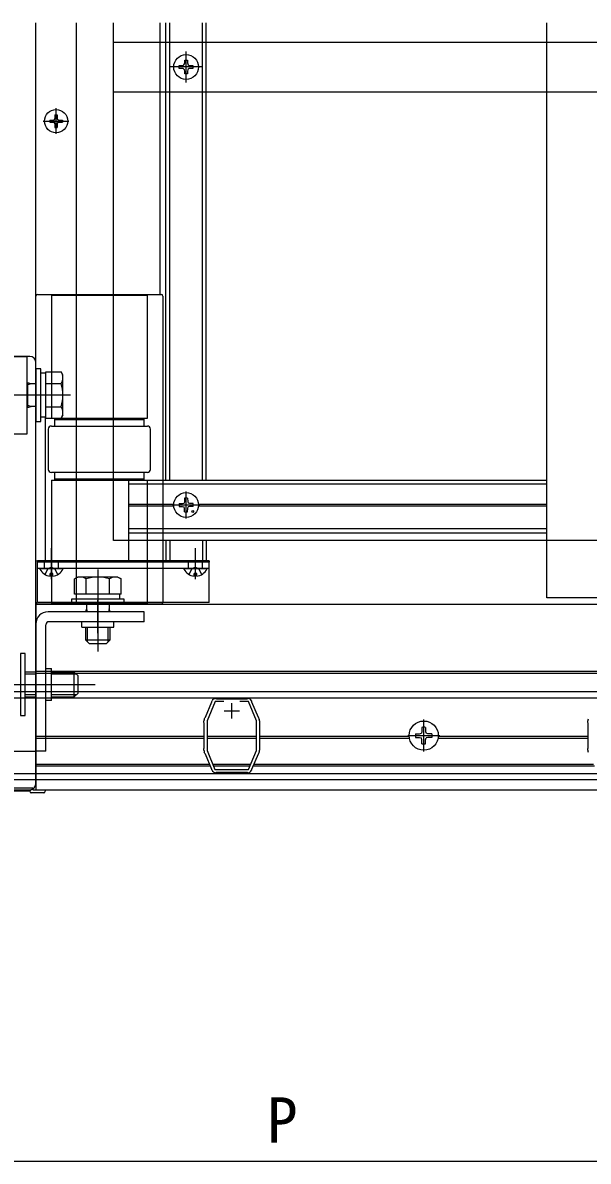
# Model space of a CAD drawing. Units: millimetres, scale not verified. Extents: x -875 to 875, y -1304 to 1296.
# Drawn here: x 39.3 to 222, y -952.5 to -584.7 of the extents above; entities that cross this region are included whole.
import ezdxf
from ezdxf.enums import TextEntityAlignment as Align

# ---------------------------------------------------------------- set-up
doc = ezdxf.new("R2010")
doc.units = ezdxf.units.MM
doc.header["$LTSCALE"] = 8
for name, color, linetype in [('0-3_YKK_11', 7, 'Continuous'), ('0-4_YKK_12', 2, 'Continuous'), ('0-5_YKK_13', 4, 'Continuous'), ('0-6_YKK_D', 6, 'Continuous'), ('0-8_YSS_K', 3, 'Continuous')]:
    doc.layers.add(name, color=color, linetype=linetype)
doc.styles.add('ＭＳ ゴシック', font='')
doc.styles.get('ＭＳ ゴシック').set_extended_font_data('MS Gothic')

msp = doc.modelspace()

# ---------------------------------------------------------------- linework, layer by layer
at = {"layer": '0-3_YKK_11'}
for p, q in [((106.845, -809.516), (106.845, -804.516)), ((104.345, -807.016), (109.345, -807.016))]:
    msp.add_line(p, q, dxfattribs=at)
for points in [[(97.962, -809.717), (98.163, -809.24), (98.26, -809.138), (98.357, -809.035), (100.436, -804.091), (100.442, -803.954), (100.458, -803.799)], [(104.255, -804.016), (101.443, -804.016), (98.845, -810.198), (98.845, -819.834), (101.401, -825.916), (112.29, -825.916), (114.845, -819.835), (114.845, -810.198), (112.247, -804.016), (109.435, -804.016)], [(101.625, -803.024), (101.774, -803.069), (101.902, -803.116), (111.788, -803.116), (111.917, -803.069), (112.065, -803.024)], [(113.233, -803.799), (113.248, -803.954), (113.255, -804.091), (115.333, -809.035), (115.431, -809.138), (115.528, -809.24), (115.728, -809.717)], [(97.845, -819.734), (97.845, -819.216), (97.895, -819.084), (97.945, -818.952), (97.945, -811.081), (97.895, -810.948), (97.845, -810.816), (97.845, -810.298)], [(115.845, -810.298), (115.845, -810.816), (115.795, -810.948), (115.745, -811.081), (115.745, -818.952), (115.795, -819.084), (115.845, -819.216), (115.845, -819.734)], [(221.845, -819.734), (221.845, -819.216), (221.895, -819.084), (221.945, -818.952), (221.945, -811.081), (221.895, -810.948), (221.845, -810.816), (221.845, -810.298)], [(100.458, -826.233), (100.442, -826.078), (100.436, -825.941), (98.357, -820.997), (98.26, -820.895), (98.163, -820.792), (97.962, -820.315)], [(115.728, -820.315), (115.528, -820.792), (115.431, -820.895), (115.333, -820.997), (113.255, -825.941), (113.248, -826.078), (113.233, -826.233)], [(111.788, -826.916), (101.902, -826.916), (101.774, -826.963), (101.625, -827.009)], [(112.065, -827.009), (111.917, -826.963), (111.788, -826.916)]]:
    msp.add_lwpolyline(points, dxfattribs=at)
for centre, start, end in [((101.775, -804.516), 95.73914, 151.44347), ((111.915, -804.516), 28.55592, 84.26083), ((99.345, -810.298), 157.21234, 180.00008), ((114.345, -810.298), 360, 22.78773), ((223.345, -810.298), 157.21234, 180.00008), ((99.345, -819.734), 179.99998, 202.78771), ((114.345, -819.734), 337.21255, 0.00006), ((223.345, -819.734), 179.99998, 202.78771), ((101.775, -825.516), 208.55565, 264.26079), ((111.915, -825.516), 275.73925, 331.44438)]:
    msp.add_arc(centre, 1.5, start, end, dxfattribs=at)
at = {"layer": '0-4_YKK_12'}
for p, q in [((43.595, -820.016), (43.595, -584.736)), ((56.595, -584.742), (56.595, -772.516)), ((83.595, -584.753), (83.595, -672.516)), ((85.595, -732.516), (85.595, -584.754)), ((86.795, -732.516), (86.795, -584.754)), ((97.395, -732.516), (97.395, -584.759)), ((98.595, -732.516), (98.595, -584.759)), ((208.595, -770.516), (208.595, -584.805)), ((50.095, -620.666), (50.095, -612.366)), ((45.945, -616.516), (54.245, -616.516)), ((54.795, -705.016), (28.295, -705.016)), ((73.595, -758.516), (73.595, -732.516)), ((73.595, -732.516), (208.595, -732.516)), ((73.595, -733.716), (208.595, -733.716)), ((92.095, -744.916), (92.095, -736.116)), ((73.595, -740.216), (88.106, -740.216)), ((73.595, -740.816), (88.106, -740.816)), ((87.695, -740.516), (96.495, -740.516)), ((96.084, -740.216), (208.595, -740.216)), ((96.084, -740.816), (208.595, -740.816)), ((73.595, -748.116), (208.595, -748.116)), ((73.595, -749.516), (208.595, -749.516)), ((85.595, -752.016), (85.595, -758.516)), ((86.795, -752.016), (86.795, -758.516)), ((97.395, -752.016), (97.395, -758.516)), ((98.595, -752.016), (98.595, -758.516)), ((48.595, -764.516), (48.595, -754.516)), ((95.095, -764.516), (95.095, -754.516)), ((43.595, -758.516), (73.595, -758.516)), ((63.595, -761.316), (63.595, -787.816)), ((63.595, -781.949), (63.595, -771.252)), ((273.595, -770.516), (208.595, -770.516)), ((43.595, -772.516), (43.595, -832.516)), ((43.595, -772.516), (56.595, -772.516)), ((43.595, -772.516), (666.095, -772.516)), ((43.595, -794.216), (354.845, -794.216)), ((43.595, -794.816), (354.845, -794.816)), ((27.79, -798.516), (62.751, -798.516)), ((168.845, -820.19), (168.845, -809.832)), ((168.845, -820.19), (168.845, -809.832)), ((43.595, -815.216), (97.945, -815.216)), ((43.595, -815.816), (97.945, -815.816)), ((98.845, -815.216), (114.845, -815.216)), ((98.845, -815.816), (114.845, -815.816)), ((115.745, -815.216), (164.141, -815.216)), ((115.745, -815.816), (164.206, -815.816)), ((163.666, -815.011), (174.024, -815.011)), ((163.666, -815.011), (174.024, -815.011)), ((173.484, -815.816), (221.945, -815.816)), ((173.549, -815.216), (221.945, -815.216)), ((26.622, -820.016), (43.595, -820.016)), ((43.595, -824.216), (99.711, -824.216)), ((43.595, -824.816), (99.963, -824.816)), ((100.687, -824.216), (113.004, -824.216)), ((100.939, -824.816), (112.752, -824.816)), ((113.728, -824.816), (223.963, -824.816)), ((113.98, -824.216), (223.711, -824.216)), ((43.595, -832.516), (354.845, -832.516))]:
    msp.add_line(p, q, dxfattribs=at)
for points in [[(34.595, -800.816), (34.595, -829.216), (43.595, -829.216), (354.845, -829.216)], [(34.595, -800.816), (43.595, -800.816), (354.845, -800.816)], [(34.595, -802.816), (43.595, -802.816), (354.845, -802.816)], [(34.595, -827.216), (43.595, -827.216), (354.845, -827.216)]]:
    msp.add_lwpolyline(points, dxfattribs=at)
at = {"layer": '0-5_YKK_13'}
for p, q in [((68.595, -752.016), (68.595, -584.747)), ((92.095, -604.016), (92.095, -594.016)), ((97.095, -599.016), (87.095, -599.016)), ((90.775, -599.456), (89.895, -599.456)), ((93.415, -598.576), (94.295, -598.576)), ((48.045, -616.166), (48.045, -616.866)), ((48.045, -616.166), (49.245, -616.166)), ((48.045, -616.866), (49.245, -616.866)), ((49.745, -614.466), (50.445, -614.466)), ((49.745, -614.466), (49.745, -615.666)), ((49.745, -617.366), (49.745, -618.566)), ((50.445, -614.466), (50.445, -615.666)), ((50.445, -617.366), (50.445, -618.566)), ((50.945, -616.166), (52.145, -616.166)), ((50.945, -616.866), (52.145, -616.866)), ((52.145, -616.166), (52.145, -616.866)), ((49.745, -618.566), (50.445, -618.566)), ((43.595, -772.016), (43.595, -673.016)), ((44.095, -672.516), (84.095, -672.516)), ((48.595, -672.516), (48.595, -712.516)), ((79.595, -672.816), (48.595, -672.816)), ((79.595, -712.516), (79.595, -672.516)), ((84.595, -673.016), (84.595, -772.016)), ((41.599, -692.516), (-14.409, -692.516)), ((-13.605, -692.516), (40.795, -692.516)), ((40.795, -717.516), (40.795, -692.516)), ((43.595, -830.52), (43.595, -694.512)), ((45.195, -712.066), (45.195, -697.966)), ((46.795, -697.966), (45.195, -697.966)), ((46.795, -697.511), (51.715, -697.511)), ((46.795, -712.522), (46.795, -697.511)), ((52.295, -698.516), (51.715, -697.511)), ((52.295, -711.516), (52.295, -698.516)), ((40.895, -701.016), (40.795, -701.016)), ((40.795, -701.664), (40.895, -701.664)), ((40.895, -701.016), (40.895, -709.016)), ((42.018, -701.34), (40.895, -701.016)), ((42.018, -701.34), (40.895, -701.664)), ((43.595, -701.34), (42.018, -701.34)), ((46.795, -709.016), (46.795, -701.016)), ((46.795, -701.263), (51.715, -701.263)), ((40.795, -708.368), (40.895, -708.368)), ((40.795, -709.016), (40.895, -709.016)), ((42.018, -708.692), (40.895, -708.368)), ((40.895, -709.016), (42.018, -708.692)), ((43.595, -708.692), (42.018, -708.692)), ((46.795, -708.769), (51.715, -708.769)), ((45.195, -712.066), (46.795, -712.066)), ((46.795, -712.522), (51.715, -712.522)), ((48.595, -712.516), (79.595, -712.516)), ((49.595, -712.516), (49.595, -715.016)), ((78.595, -713.016), (49.595, -713.016)), ((52.295, -711.516), (51.715, -712.522)), ((78.595, -715.016), (78.595, -712.516)), ((47.595, -716.016), (47.595, -729.016)), ((48.595, -715.016), (79.595, -715.016)), ((80.595, -729.016), (80.595, -716.016)), ((-13.605, -717.516), (40.795, -717.516)), ((79.595, -730.016), (48.595, -730.016)), ((49.595, -730.016), (49.595, -732.516)), ((78.595, -732.516), (78.595, -730.016)), ((48.595, -732.516), (48.595, -772.516)), ((48.595, -732.516), (79.595, -732.516)), ((49.595, -732.016), (78.595, -732.016)), ((79.595, -772.516), (79.595, -732.516)), ((91.595, -738.271), (91.576, -739.379)), ((92.595, -738.271), (92.615, -739.379)), ((89.85, -740.016), (90.958, -739.997)), ((89.85, -741.016), (90.958, -741.035)), ((90.958, -739.997), (91.475, -739.896)), ((90.958, -741.035), (91.475, -741.136)), ((91.576, -739.379), (91.475, -739.896)), ((91.576, -741.653), (91.475, -741.136)), ((91.595, -742.761), (91.576, -741.653)), ((92.595, -742.761), (92.615, -741.653)), ((92.615, -739.379), (92.715, -739.896)), ((92.615, -741.653), (92.715, -741.136)), ((93.232, -739.997), (92.715, -739.896)), ((93.232, -741.035), (92.715, -741.136)), ((94.34, -740.016), (93.232, -739.997)), ((94.34, -741.016), (93.232, -741.035)), ((623.595, -752.016), (68.595, -752.016)), ((48.595, -764.016), (48.595, -755.516)), ((95.095, -764.016), (95.095, -755.516)), ((99.595, -758.516), (44.095, -758.516)), ((44.095, -758.516), (44.095, -759.016)), ((44.095, -772.016), (44.095, -759.016)), ((99.595, -759.016), (44.095, -759.016)), ((99.595, -761.016), (44.095, -761.016)), ((45, -761.016), (52.191, -761.016)), ((46.345, -759.016), (46.345, -758.516)), ((46.345, -761.016), (46.345, -759.016)), ((46.545, -762.982), (47.45, -761.167)), ((48.595, -760.558), (47.45, -761.167)), ((48.595, -760.558), (49.74, -761.167)), ((50.645, -762.982), (49.74, -761.167)), ((50.845, -759.016), (50.845, -758.516)), ((50.845, -761.016), (50.845, -759.016)), ((91.5, -761.016), (98.691, -761.016)), ((92.845, -759.016), (92.845, -758.516)), ((92.845, -761.016), (92.845, -759.016)), ((93.045, -762.982), (93.95, -761.167)), ((95.095, -760.558), (93.95, -761.167)), ((95.095, -760.558), (96.24, -761.167)), ((97.145, -762.982), (96.24, -761.167)), ((97.345, -759.016), (97.345, -758.516)), ((97.345, -761.016), (97.345, -759.016)), ((99.595, -758.516), (99.595, -759.016)), ((99.595, -772.016), (99.595, -759.016)), ((48.17, -763.495), (48.17, -762.616)), ((57.095, -763.816), (56.09, -764.397)), ((56.09, -769.316), (56.09, -764.397)), ((70.095, -763.816), (57.095, -763.816)), ((59.842, -769.316), (59.842, -764.397)), ((67.348, -769.316), (67.348, -764.397)), ((70.095, -763.816), (71.101, -764.397)), ((71.101, -769.316), (71.101, -764.397)), ((94.67, -763.495), (94.67, -762.616)), ((99.595, -772.016), (44.095, -772.016)), ((48.595, -772.216), (79.595, -772.216)), ((71.101, -769.316), (56.09, -769.316)), ((56.545, -769.316), (56.545, -770.916)), ((70.645, -770.916), (70.645, -769.316)), ((84.095, -772.516), (44.095, -772.516)), ((59.919, -774.094), (59.653, -775.016)), ((59.919, -772.516), (59.919, -774.094)), ((59.919, -774.094), (60.185, -775.016)), ((67.271, -774.094), (67.005, -775.016)), ((67.271, -772.516), (67.271, -774.094)), ((67.537, -775.016), (67.271, -774.094)), ((43.595, -820.016), (43.595, -778.916)), ((46.795, -820.016), (46.795, -779.216)), ((78.595, -778.216), (47.795, -778.216)), ((58.395, -780.016), (58.395, -778.216)), ((68.795, -780.016), (68.795, -778.216)), ((58.395, -780.016), (68.795, -780.016)), ((59.595, -780.016), (59.595, -784.116)), ((60.243, -784.764), (60.243, -780.016)), ((66.947, -784.764), (66.947, -780.016)), ((67.595, -784.116), (67.595, -780.016)), ((59.595, -784.116), (67.595, -784.116)), ((60.795, -785.316), (59.595, -784.116)), ((60.795, -785.316), (66.395, -785.316)), ((66.395, -785.316), (67.595, -784.116)), ((46.795, -793.316), (48.595, -793.316)), ((48.595, -803.716), (48.595, -793.316)), ((43.595, -794.516), (40.095, -794.516)), ((43.595, -795.164), (40.095, -795.164)), ((55.995, -794.516), (48.595, -794.516)), ((56.643, -795.164), (48.595, -795.164)), ((55.995, -802.516), (55.995, -794.516)), ((57.195, -795.716), (55.995, -794.516)), ((57.195, -801.316), (57.195, -795.716)), ((57.195, -801.316), (55.995, -802.516)), ((43.595, -801.868), (40.095, -801.868)), ((40.095, -802.516), (43.595, -802.516)), ((48.595, -803.716), (46.795, -803.716)), ((56.643, -801.868), (48.595, -801.868)), ((48.595, -802.516), (55.995, -802.516)), ((168.257, -812.368), (168.234, -813.673)), ((168.257, -812.368), (168.234, -813.673)), ((169.434, -812.368), (169.456, -813.673)), ((169.434, -812.368), (169.456, -813.673)), ((166.203, -814.422), (167.507, -814.4)), ((166.203, -814.422), (167.507, -814.4)), ((166.203, -815.599), (167.507, -815.622)), ((166.203, -815.599), (167.507, -815.622)), ((167.507, -814.4), (168.116, -814.281)), ((167.507, -814.4), (168.116, -814.281)), ((167.507, -815.622), (168.116, -815.741)), ((167.507, -815.622), (168.116, -815.741)), ((168.234, -813.673), (168.116, -814.281)), ((168.234, -813.673), (168.116, -814.281)), ((168.234, -816.349), (168.116, -815.741)), ((168.234, -816.349), (168.116, -815.741)), ((168.257, -817.653), (168.234, -816.349)), ((168.257, -817.653), (168.234, -816.349)), ((169.434, -817.653), (169.456, -816.349)), ((169.434, -817.653), (169.456, -816.349)), ((169.456, -813.673), (169.575, -814.281)), ((169.456, -813.673), (169.575, -814.281)), ((169.456, -816.349), (169.575, -815.741)), ((169.456, -816.349), (169.575, -815.741)), ((170.184, -814.4), (169.575, -814.281)), ((170.184, -814.4), (169.575, -814.281)), ((170.184, -815.622), (169.575, -815.741)), ((170.184, -815.622), (169.575, -815.741)), ((171.488, -814.422), (170.184, -814.4)), ((171.488, -814.422), (170.184, -814.4)), ((171.488, -815.599), (170.184, -815.622)), ((171.488, -815.599), (170.184, -815.622)), ((46.795, -820.016), (43.595, -820.016)), ((42.595, -832.016), (32.595, -832.016)), ((32.595, -832.516), (41.599, -832.516)), ((41.595, -833.016), (32.595, -833.016)), ((42.095, -832.516), (41.595, -833.016)), ((46.095, -833.516), (42.095, -833.516)), ((42.595, -832.016), (42.595, -832.516)), ((42.595, -832.516), (46.095, -832.516)), ((46.095, -832.516), (46.595, -832.516)), ((46.595, -832.516), (46.595, -833.016))]:
    msp.add_line(p, q, dxfattribs=at)
for points in [[(68.595, -591.016), (83.595, -591.016), (624.595, -591.016)], [(89.895, -599.456), (89.895, -598.576), (90.775, -598.576)], [(91.655, -597.696), (91.655, -596.816), (92.535, -596.816), (92.535, -597.696)], [(94.295, -598.576), (94.295, -599.456), (93.415, -599.456)], [(92.535, -600.336), (92.535, -601.216), (91.655, -601.216), (91.655, -600.336)], [(68.595, -607.016), (83.595, -607.016), (624.595, -607.016)], [(49.02, -763.495), (49.02, -762.616), (48.17, -762.616)], [(95.52, -763.495), (95.52, -762.616), (94.67, -762.616)], [(78.595, -778.216), (78.595, -775.016), (47.495, -775.016)]]:
    msp.add_lwpolyline(points, dxfattribs=at)
for points in [[(43.595, -696.516), (43.595, -713.516), (45.195, -713.516), (45.195, -696.516)], [(55.095, -772.516), (72.095, -772.516), (72.095, -770.916), (55.095, -770.916)], [(40.095, -788.516), (38.595, -788.516), (38.595, -808.516), (40.095, -808.516)]]:
    msp.add_lwpolyline(points, close=True, dxfattribs=at)
for centre, radius in [((92.095, -599.016), 4), ((50.095, -616.516), 3.75), ((92.095, -740.516), 4), ((94.217, -742.637), 0.3), ((168.845, -815.011), 4.708), ((168.845, -815.011), 4.708)]:
    msp.add_circle(centre, radius, dxfattribs=at)
for centre, radius, start, end in [((90.775, -597.696), 0.88, 270, 0), ((90.775, -600.336), 0.88, 0, 90), ((93.415, -597.696), 0.88, 180, 270), ((93.415, -600.336), 0.88, 90, 180), ((49.245, -615.666), 0.5, 270, 0), ((49.245, -617.366), 0.5, 0, 90), ((50.945, -615.666), 0.5, 180, 270), ((50.945, -617.366), 0.5, 90, 180), ((44.095, -673.016), 0.5, 90, 180), ((84.095, -673.016), 0.5, 0, 90), ((48.973, -699.387), 3.323, 325.61575, 34.38425), ((39.876, -705.016), 12.419, 342.41205, 17.58795), ((48.973, -710.645), 3.323, 325.61575, 34.38425), ((48.595, -716.016), 1, 90, 180), ((79.595, -716.016), 1, 0, 90), ((48.595, -729.016), 1, 180, 270), ((79.595, -729.016), 1, 270, 0), ((92.095, -740.516), 2.3, 77.44414, 102.55586), ((92.095, -740.516), 2.3, 167.44414, 192.55586), ((92.095, -740.516), 2.3, 257.44414, 282.55586), ((92.095, -740.516), 2.3, 347.44414, 12.55586), ((45, -761.17), 0.154, 90, 207.28096), ((48.595, -759.316), 4.2, 207.28096, 264.19227), ((48.595, -759.316), 4.2, 275.80773, 332.71904), ((52.191, -761.17), 0.154, 332.71904, 90), ((91.5, -761.17), 0.154, 90, 207.28096), ((95.095, -759.316), 4.2, 207.28096, 264.19227), ((95.095, -759.316), 4.2, 275.80773, 332.71904), ((98.691, -761.17), 0.154, 332.71904, 90), ((57.966, -767.139), 3.323, 55.61575, 124.38425), ((63.595, -776.236), 12.419, 72.41205, 107.58795), ((69.224, -767.139), 3.323, 55.61575, 124.38425), ((44.095, -772.016), 0.5, 180, 270), ((84.095, -772.016), 0.5, 270, 0), ((47.495, -778.916), 3.9, 90, 180), ((47.795, -779.216), 1, 90, 180), ((168.845, -815.011), 2.707, 77.44414, 102.55586), ((168.845, -815.011), 2.707, 77.44414, 102.55586), ((168.845, -815.011), 2.707, 167.44414, 192.55586), ((168.845, -815.011), 2.707, 167.44414, 192.55586), ((168.845, -815.011), 2.707, 347.44414, 12.55586), ((168.845, -815.011), 2.707, 347.44414, 12.55586), ((168.845, -815.011), 2.707, 257.44414, 282.55586), ((168.845, -815.011), 2.707, 257.44414, 282.55586), ((42.095, -833.016), 0.5, 180, 270), ((46.095, -833.016), 0.5, 270, 0)]:
    msp.add_arc(centre, radius, start, end, dxfattribs=at)
for centre, major_axis in [((41.591, -694.52), (1.419, 1.419)), ((41.591, -830.512), (1.419, -1.419))]:
    msp.add_ellipse(centre, major_axis=major_axis, ratio=0.99628, start_param=5.4996506, end_param=7.06672, dxfattribs=at)
at = {"layer": '0-6_YKK_D'}
msp.add_line((13.595, -952.516), (241.095, -952.516), dxfattribs=at)
at = {"layer": '0-8_YSS_K'}
msp.add_line((46.595, -712.066), (46.595, -758.516), dxfattribs=at)

# ---------------------------------------------------------------- texts
at = {"layer": '0-6_YKK_D', "style": 'ＭＳ ゴシック'}
msp.add_text('P', height=14.66, dxfattribs=at).set_placement((118.141, -950.916), align=Align.BOTTOM_LEFT)

doc.saveas('drawing.dxf')
